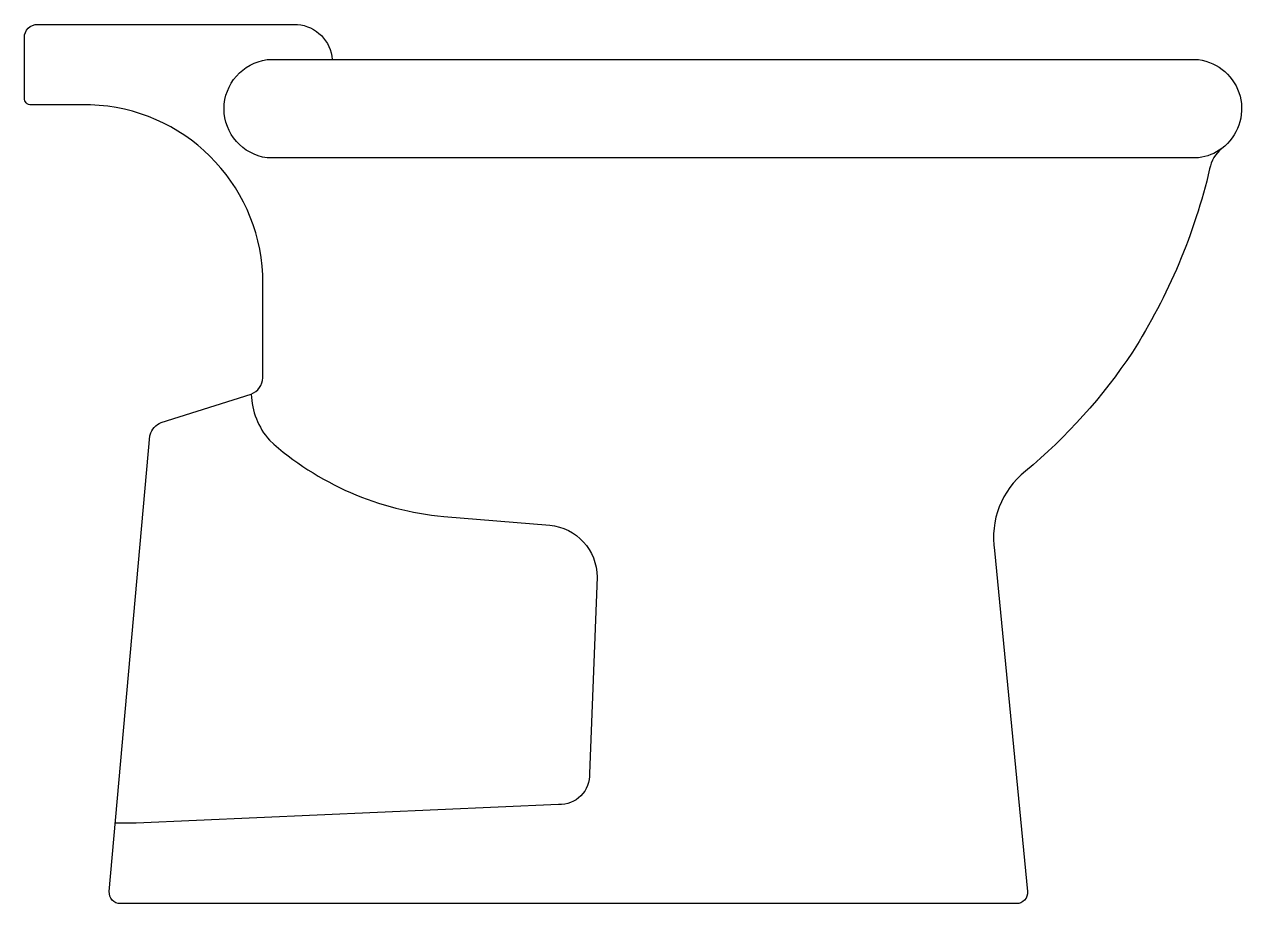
# Model space of a CAD drawing. Extents: x 0.02 to 0.579, y 0 to 0.404.
import ezdxf

# ---------------------------------------------------------------- set-up
doc = ezdxf.new("R2010")
doc.units = 0
doc.header["$LTSCALE"] = 0.5
doc.layers.get('0').update_dxf_attribs({"linetype": 'CONTINUOUS'})

msp = doc.modelspace()

# ---------------------------------------------------------------- linework, layer by layer
msp.add_lwpolyline([(0.12444, 0.23406, 0.298235), (0.12975, 0.24163), (0.12975, 0.28891, 0.391193), (0.05069, 0.36696), (0.02332, 0.36696, -0.414214), (0.02027, 0.37), (0.02027, 0.39788, -0.414214), (0.02636, 0.40396), (0.14493, 0.40396, -0.031339), (0.14573, 0.40393, -0.367917), (0.16169, 0.38774), (0.34568, 0.38774), (0.55957, 0.38774, -0.6726), (0.5702, 0.34696, 0.174751), (0.56464, 0.33757, -0.08491), (0.52916, 0.25343, -0.073752), (0.47999, 0.19869, 0.266695), (0.4658, 0.16219), (0.48097, 0.00556, -0.442791), (0.47593, 0), (0.06434, 0, -0.440518), (0.05929, 0.00552), (0.07797, 0.21494), (0.07804, 0.21538, -0.238813), (0.08312, 0.22099)], format="xyb", close=True)
for points in [[(0.5702, 0.34696, -0.128258), (0.55957, 0.34263), (0.34568, 0.34263), (0.13178, 0.34263, -0.876467), (0.13178, 0.38774), (0.16169, 0.38774)], [(0.12444, 0.23406, 0.168731), (0.1328, 0.21288, 0.162145), (0.21288, 0.17791), (0.26154, 0.17385, -0.385347), (0.28333, 0.15003), (0.27978, 0.05981, -0.44779), (0.26559, 0.04562), (0.07159, 0.03703), (0.07057, 0.037), (0.0621, 0.037, 0.69007)]]:
    msp.add_lwpolyline(points, format="xyb")

doc.saveas('drawing.dxf')
